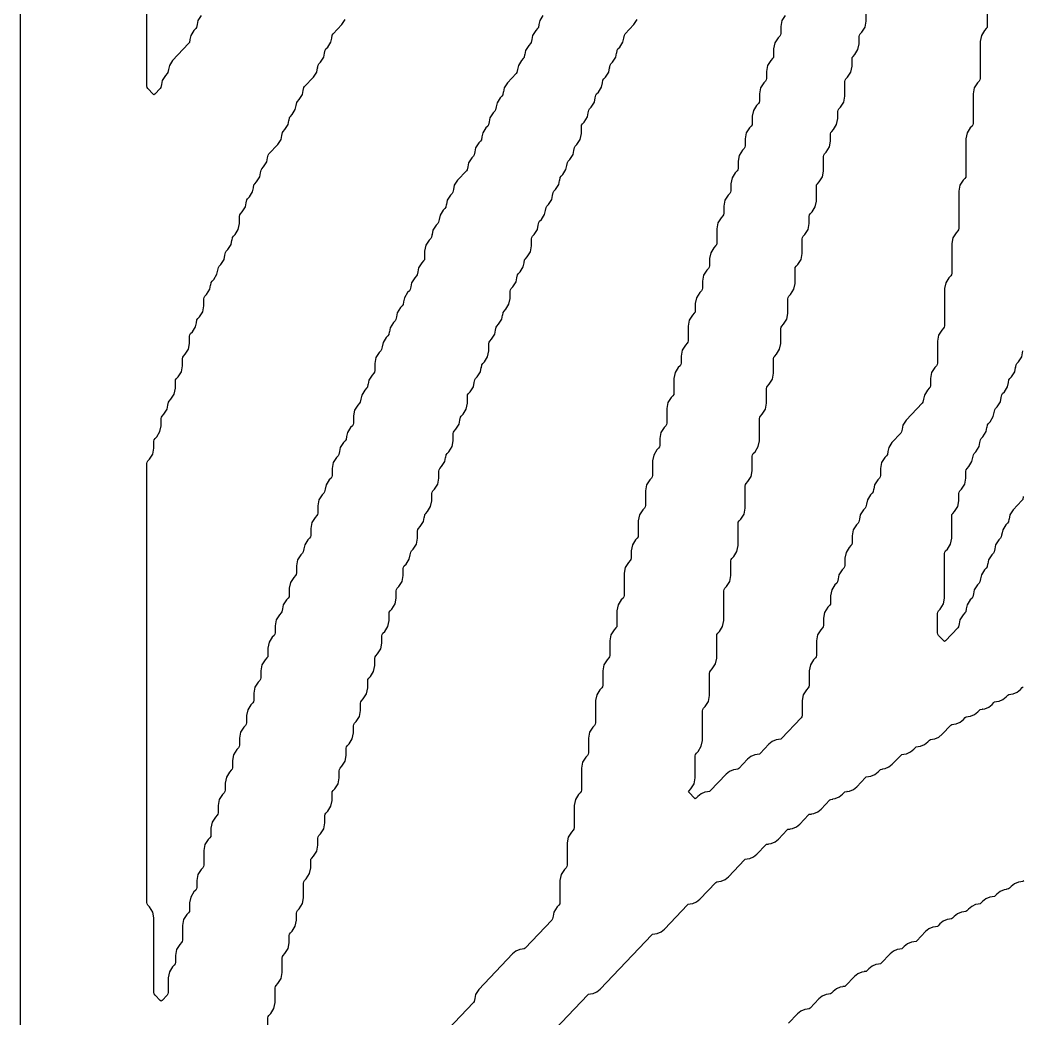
# Model space of a CAD drawing. Header units: millimetres. Extents: x 10 to 410, y 18 to 283.
# Drawn here: x 79 to 110.63, y 52.02 to 83.53 of the extents above; entities that cross this region are included whole.
import ezdxf

# ---------------------------------------------------------------- set-up
doc = ezdxf.new("R2010")
doc.units = ezdxf.units.MM
doc.layers.add('CUT', color=1, linetype='Continuous')

msp = doc.modelspace()

# ---------------------------------------------------------------- linework, layer by layer
at = {"layer": 'CUT'}
msp.add_lwpolyline([(121.134, 21), (129.134, 21), (129.134, 24), (142.2679, 24), (142.2679, 144), (129.134, 144), (129.134, 147), (121.134, 147), (121.134, 144), (100.134, 144), (100.134, 147), (92.134, 147), (92.134, 144), (79, 144), (79, 24), (92.134, 24), (92.134, 21), (100.134, 21), (100.134, 24), (121.134, 24)], close=True, dxfattribs=at)
for points in [[(84.7103, 83.6722), (84.6084, 83.5132), (84.5837, 83.3852), (84.5817, 83.3856), (84.5642, 83.2945), (84.5398, 83.2566), (84.4856, 83.1996), (84.3837, 83.0406), (84.3591, 82.9126), (84.357, 82.913), (84.3395, 82.822), (84.3152, 82.784), (83.8116, 82.2545), (83.7097, 82.0954), (83.6851, 81.9675), (83.683, 81.9679), (83.6655, 81.8768), (83.6412, 81.8389), (83.587, 81.7819), (83.485, 81.6229), (83.4604, 81.4949), (83.4583, 81.4953), (83.4408, 81.4042), (83.4165, 81.3663), (83.2527, 81.194), (83.2247, 81.1728), (83.1967, 81.194), (83.0328, 81.3663), (83.0085, 81.4042), (83, 81.4485), (83, 83.9523)], [(109.5106, 84.0365), (109.5106, 83.3388), (109.5021, 83.2945), (109.4778, 83.2566), (109.4236, 83.1996), (109.3217, 83.0406), (109.286, 82.8551), (109.286, 81.6848), (109.2775, 81.6405), (109.2531, 81.6026), (109.199, 81.5456), (109.097, 81.3866), (109.0613, 81.2011), (109.0613, 80.2671), (109.0528, 80.2228), (109.0285, 80.1849), (108.9743, 80.1279), (108.8723, 79.9689), (108.8366, 79.7834), (108.8366, 78.6131), (108.8281, 78.5688), (108.8038, 78.5309), (108.7496, 78.4739), (108.6477, 78.3149), (108.612, 78.1294), (108.612, 76.959), (108.6035, 76.9148), (108.5791, 76.8769), (108.525, 76.8199), (108.423, 76.6608), (108.3873, 76.4753), (108.3873, 75.5413), (108.3788, 75.4971), (108.3545, 75.4591), (108.3003, 75.4022), (108.1983, 75.2431), (108.1626, 75.0576), (108.1626, 73.8873), (108.1541, 73.8431), (108.1298, 73.8051), (108.0756, 73.7481), (107.9737, 73.5891), (107.938, 73.4036), (107.938, 72.7059), (107.9295, 72.6616), (107.9051, 72.6237), (107.851, 72.5667), (107.749, 72.4077), (107.7133, 72.2222), (107.7133, 71.997), (107.7048, 71.9528), (107.6805, 71.9148), (107.6263, 71.8578), (107.5243, 71.6988), (107.4997, 71.5708), (107.4976, 71.5712), (107.4801, 71.4802), (107.4558, 71.4423), (106.9523, 70.9127), (106.8503, 70.7537), (106.8257, 70.6257), (106.8236, 70.6261), (106.8061, 70.535), (106.7818, 70.4971), (106.503, 70.2038), (106.401, 70.0448), (106.3764, 69.9168), (106.3743, 69.9172), (106.3568, 69.8262), (106.3325, 69.7882), (106.2783, 69.7313), (106.1763, 69.5722), (106.1406, 69.3867), (106.1406, 69.1616), (106.1321, 69.1173), (106.1078, 69.0794), (106.0536, 69.0224), (105.9517, 68.8634), (105.927, 68.7354), (105.925, 68.7358), (105.9075, 68.6448), (105.8831, 68.6068), (105.829, 68.5498), (105.727, 68.3908), (105.7024, 68.2628), (105.7003, 68.2632), (105.6828, 68.1722), (105.6585, 68.1342), (105.6043, 68.0773), (105.5023, 67.9182), (105.4777, 67.7903), (105.4756, 67.7907), (105.4581, 67.6996), (105.4338, 67.6617), (105.3796, 67.6047), (105.2777, 67.4457), (105.242, 67.2602), (105.242, 67.035), (105.2335, 66.9907), (105.2091, 66.9528), (105.155, 66.8958), (105.053, 66.7368), (105.0173, 66.5513), (105.0173, 66.3261), (105.0088, 66.2819), (104.9845, 66.2439), (104.9303, 66.187), (104.8283, 66.0279), (104.8037, 65.9), (104.8016, 65.9004), (104.7841, 65.8093), (104.7598, 65.7714), (104.7056, 65.7144), (104.6037, 65.5554), (104.568, 65.3699), (104.568, 65.1447), (104.5595, 65.1004), (104.5351, 65.0625), (104.481, 65.0055), (104.379, 64.8465), (104.3433, 64.661), (104.3433, 64.4358), (104.3348, 64.3916), (104.3105, 64.3536), (104.2563, 64.2967), (104.1543, 64.1376), (104.1186, 63.9521), (104.1186, 63.4907), (104.1101, 63.4464), (104.0858, 63.4085), (104.0316, 63.3515), (103.9297, 63.1925), (103.894, 63.007), (103.894, 62.5455), (103.8855, 62.5013), (103.8611, 62.4634), (103.807, 62.4064), (103.705, 62.2473), (103.6693, 62.0618), (103.6693, 61.6004), (103.6608, 61.5561), (103.6365, 61.5182), (103.0186, 60.8684), (102.9935, 60.8482), (102.928, 60.8393), (102.9284, 60.8362), (102.8517, 60.8257), (102.7279, 60.7726), (102.6228, 60.6884), (102.3446, 60.3958), (102.3195, 60.3757), (102.254, 60.3668), (102.2544, 60.3636), (102.1777, 60.3532), (102.0539, 60.3001), (101.9488, 60.2158), (101.6706, 59.9232), (101.6455, 59.9031), (101.58, 59.8942), (101.5804, 59.891), (101.5037, 59.8806), (101.3799, 59.8275), (101.2748, 59.7433), (100.772, 59.2144), (100.7468, 59.1942), (100.6813, 59.1853), (100.6817, 59.1822), (100.605, 59.1717), (100.4813, 59.1186), (100.3762, 59.0344), (100.3273, 58.983), (100.2993, 58.9618), (100.2713, 58.983), (100.1009, 59.1623), (100.0817, 59.1899), (100.1009, 59.2175), (100.1617, 59.2814), (100.2636, 59.4404), (100.2993, 59.6259), (100.2993, 60.3237), (100.3078, 60.3679), (100.3322, 60.4058), (100.3863, 60.4628), (100.4883, 60.6219), (100.524, 60.8074), (100.524, 61.7414), (100.5325, 61.7856), (100.5568, 61.8236), (100.611, 61.8805), (100.713, 62.0396), (100.7487, 62.2251), (100.7487, 62.9228), (100.7572, 62.9671), (100.7815, 63.005), (100.8357, 63.062), (100.9376, 63.221), (100.9733, 63.4065), (100.9733, 64.1042), (100.9818, 64.1485), (101.0062, 64.1864), (101.0603, 64.2434), (101.1623, 64.4024), (101.198, 64.5879), (101.198, 65.522), (101.2065, 65.5662), (101.2308, 65.6042), (101.285, 65.6611), (101.387, 65.8202), (101.4226, 66.0057), (101.4226, 66.4671), (101.4312, 66.5114), (101.4555, 66.5493), (101.5097, 66.6063), (101.6116, 66.7653), (101.6473, 66.9508), (101.6473, 67.6485), (101.6558, 67.6928), (101.6802, 67.7307), (101.7343, 67.7877), (101.8363, 67.9467), (101.872, 68.1323), (101.872, 68.83), (101.8805, 68.8742), (101.9048, 68.9122), (101.959, 68.9692), (102.061, 69.1282), (102.0966, 69.3137), (102.0966, 69.7751), (102.1052, 69.8194), (102.1295, 69.8573), (102.1837, 69.9143), (102.2856, 70.0733), (102.3213, 70.2588), (102.3213, 70.9566), (102.3298, 71.0008), (102.3542, 71.0388), (102.4083, 71.0957), (102.5103, 71.2548), (102.546, 71.4403), (102.546, 71.9017), (102.5545, 71.946), (102.5788, 71.9839), (102.633, 72.0409), (102.735, 72.1999), (102.7706, 72.3854), (102.7706, 72.8469), (102.7792, 72.8911), (102.8035, 72.9291), (102.8577, 72.986), (102.9596, 73.1451), (102.9953, 73.3306), (102.9953, 73.792), (103.0038, 73.8363), (103.0282, 73.8742), (103.0823, 73.9312), (103.1843, 74.0902), (103.22, 74.2757), (103.22, 74.7372), (103.2285, 74.7814), (103.2528, 74.8193), (103.307, 74.8763), (103.409, 75.0354), (103.4446, 75.2209), (103.4446, 75.6823), (103.4532, 75.7266), (103.4775, 75.7645), (103.5317, 75.8215), (103.6336, 75.9805), (103.6693, 76.166), (103.6693, 76.6274), (103.6778, 76.6717), (103.7022, 76.7096), (103.7563, 76.7666), (103.8583, 76.9256), (103.894, 77.1112), (103.894, 77.3363), (103.9025, 77.3806), (103.9268, 77.4185), (103.981, 77.4755), (104.083, 77.6345), (104.1186, 77.82), (104.1186, 78.2815), (104.1272, 78.3257), (104.1515, 78.3637), (104.2057, 78.4206), (104.3076, 78.5797), (104.3433, 78.7652), (104.3433, 79.2266), (104.3518, 79.2709), (104.3762, 79.3088), (104.4303, 79.3658), (104.5323, 79.5248), (104.568, 79.7103), (104.568, 79.9355), (104.5765, 79.9797), (104.6008, 80.0177), (104.655, 80.0746), (104.757, 80.2337), (104.7926, 80.4192), (104.7926, 80.6443), (104.8012, 80.6886), (104.8255, 80.7265), (104.8797, 80.7835), (104.9816, 80.9425), (105.0173, 81.128), (105.0173, 81.5895), (105.0258, 81.6337), (105.0502, 81.6717), (105.1043, 81.7286), (105.2063, 81.8877), (105.242, 82.0732), (105.242, 82.2983), (105.2505, 82.3426), (105.2748, 82.3805), (105.329, 82.4375), (105.431, 82.5965), (105.4666, 82.782), (105.4666, 83.0072), (105.4752, 83.0515), (105.4995, 83.0894), (105.5537, 83.1464), (105.6556, 83.3054), (105.6913, 83.4909), (105.6913, 83.7161)], [(95.4943, 83.6722), (95.3923, 83.5132), (95.3677, 83.3852), (95.3657, 83.3856), (95.3481, 83.2945), (95.3238, 83.2566), (95.2696, 83.1996), (95.1677, 83.0406), (95.1431, 82.9126), (95.141, 82.913), (95.1235, 82.822), (95.0992, 82.784), (95.045, 82.727), (94.943, 82.568), (94.9184, 82.44), (94.9163, 82.4404), (94.8988, 82.3494), (94.8745, 82.3115), (94.8203, 82.2545), (94.7183, 82.0954), (94.6937, 81.9675), (94.6917, 81.9679), (94.6741, 81.8768), (94.6498, 81.8389), (94.371, 81.5456), (94.269, 81.3866), (94.2444, 81.2586), (94.2423, 81.259), (94.2248, 81.168), (94.2005, 81.13), (94.1463, 81.073), (94.0443, 80.914), (94.0197, 80.786), (94.0177, 80.7864), (94.0001, 80.6954), (93.9758, 80.6574), (93.9216, 80.6005), (93.8197, 80.4414), (93.7951, 80.3135), (93.793, 80.3139), (93.7755, 80.2228), (93.7512, 80.1849), (93.697, 80.1279), (93.595, 79.9689), (93.5704, 79.8409), (93.5683, 79.8413), (93.5508, 79.7502), (93.5265, 79.7123), (93.4723, 79.6553), (93.3703, 79.4963), (93.3457, 79.3683), (93.3437, 79.3687), (93.3261, 79.2777), (93.3018, 79.2397), (93.2476, 79.1827), (93.1457, 79.0237), (93.1211, 78.8957), (93.119, 78.8961), (93.1015, 78.8051), (93.0772, 78.7672), (92.7983, 78.4739), (92.6963, 78.3149), (92.6717, 78.1869), (92.6697, 78.1873), (92.6521, 78.0962), (92.6278, 78.0583), (92.5736, 78.0013), (92.4717, 77.8423), (92.4471, 77.7143), (92.445, 77.7147), (92.4275, 77.6237), (92.4032, 77.5857), (92.349, 77.5287), (92.247, 77.3697), (92.2224, 77.2417), (92.2203, 77.2421), (92.2028, 77.1511), (92.1785, 77.1131), (92.1243, 77.0562), (92.0223, 76.8971), (91.9977, 76.7692), (91.9957, 76.7696), (91.9781, 76.6785), (91.9538, 76.6406), (91.8996, 76.5836), (91.7977, 76.4246), (91.762, 76.2391), (91.762, 76.0139), (91.7535, 75.9696), (91.7292, 75.9317), (91.675, 75.8747), (91.573, 75.7157), (91.5484, 75.5877), (91.5463, 75.5881), (91.5288, 75.4971), (91.5045, 75.4591), (91.4503, 75.4022), (91.3483, 75.2431), (91.3237, 75.1152), (91.3217, 75.1156), (91.3041, 75.0245), (91.2798, 74.9866), (91.2256, 74.9296), (91.1237, 74.7706), (91.0991, 74.6426), (91.097, 74.643), (91.0795, 74.5519), (91.0552, 74.514), (91.001, 74.457), (90.899, 74.298), (90.8744, 74.17), (90.8723, 74.1704), (90.8548, 74.0794), (90.8305, 74.0414), (90.7763, 73.9844), (90.6743, 73.8254), (90.6497, 73.6974), (90.6477, 73.6978), (90.6301, 73.6068), (90.6058, 73.5688), (90.5516, 73.5119), (90.4497, 73.3528), (90.4251, 73.2249), (90.423, 73.2253), (90.4055, 73.1342), (90.3812, 73.0963), (90.327, 73.0393), (90.225, 72.8803), (90.1893, 72.6948), (90.1893, 72.4696), (90.1808, 72.4253), (90.1565, 72.3874), (90.1023, 72.3304), (90.0003, 72.1714), (89.9757, 72.0434), (89.9737, 72.0438), (89.9561, 71.9528), (89.9318, 71.9148), (89.8776, 71.8578), (89.7757, 71.6988), (89.7511, 71.5708), (89.749, 71.5712), (89.7315, 71.4802), (89.7072, 71.4423), (89.653, 71.3853), (89.551, 71.2262), (89.5153, 71.0407), (89.5153, 70.8156), (89.5068, 70.7713), (89.4825, 70.7334), (89.4283, 70.6764), (89.3263, 70.5174), (89.3017, 70.3894), (89.2997, 70.3898), (89.2821, 70.2988), (89.2578, 70.2608), (89.2036, 70.2038), (89.1017, 70.0448), (89.0771, 69.9168), (89.075, 69.9172), (89.0575, 69.8262), (89.0332, 69.7882), (88.979, 69.7313), (88.877, 69.5722), (88.8413, 69.3867), (88.8413, 69.1616), (88.8328, 69.1173), (88.8085, 69.0794), (88.7543, 69.0224), (88.6523, 68.8634), (88.6277, 68.7354), (88.6257, 68.7358), (88.6081, 68.6448), (88.5838, 68.6068), (88.5296, 68.5498), (88.4277, 68.3908), (88.392, 68.2053), (88.392, 67.9801), (88.3835, 67.9359), (88.3592, 67.898), (88.305, 67.841), (88.203, 67.6819), (88.1673, 67.4964), (88.1673, 67.2713), (88.1588, 67.227), (88.1345, 67.1891), (88.0803, 67.1321), (87.9783, 66.9731), (87.9537, 66.8451), (87.9517, 66.8455), (87.9341, 66.7545), (87.9098, 66.7165), (87.8556, 66.6595), (87.7537, 66.5005), (87.718, 66.315), (87.718, 66.0898), (87.7095, 66.0456), (87.6852, 66.0077), (87.631, 65.9507), (87.529, 65.7916), (87.4933, 65.6061), (87.4933, 65.381), (87.4848, 65.3367), (87.4605, 65.2988), (87.4063, 65.2418), (87.3043, 65.0828), (87.2797, 64.9548), (87.2777, 64.9552), (87.2601, 64.8642), (87.2358, 64.8262), (87.1816, 64.7692), (87.0797, 64.6102), (87.044, 64.4247), (87.044, 64.1996), (87.0355, 64.1553), (87.0112, 64.1174), (86.957, 64.0604), (86.855, 63.9014), (86.8193, 63.7158), (86.8193, 63.4907), (86.8108, 63.4464), (86.7865, 63.4085), (86.7323, 63.3515), (86.6303, 63.1925), (86.5947, 63.007), (86.5947, 62.7818), (86.5862, 62.7376), (86.5618, 62.6996), (86.5076, 62.6427), (86.4057, 62.4836), (86.37, 62.2981), (86.37, 62.073), (86.3615, 62.0287), (86.3372, 61.9908), (86.283, 61.9338), (86.181, 61.7748), (86.1453, 61.5893), (86.1453, 61.3641), (86.1368, 61.3199), (86.1125, 61.2819), (86.0583, 61.2249), (85.9563, 61.0659), (85.9207, 60.8804), (85.9207, 60.6553), (85.9122, 60.611), (85.8878, 60.5731), (85.8336, 60.5161), (85.7317, 60.3571), (85.696, 60.1715), (85.696, 59.9464), (85.6875, 59.9021), (85.6632, 59.8642), (85.609, 59.8072), (85.507, 59.6482), (85.4713, 59.4627), (85.4713, 59.2375), (85.4628, 59.1933), (85.4385, 59.1553), (85.3843, 59.0984), (85.2824, 58.9393), (85.2467, 58.7538), (85.2467, 58.5287), (85.2382, 58.4844), (85.2138, 58.4465), (85.1596, 58.3895), (85.0577, 58.2305), (85.022, 58.045), (85.022, 57.8198), (85.0135, 57.7756), (84.9892, 57.7376), (84.935, 57.6806), (84.833, 57.5216), (84.7973, 57.3361), (84.7973, 56.8747), (84.7888, 56.8304), (84.7645, 56.7925), (84.7103, 56.7355), (84.6084, 56.5765), (84.5727, 56.391), (84.5727, 56.1658), (84.5642, 56.1215), (84.5398, 56.0836), (84.4856, 56.0266), (84.3837, 55.8676), (84.348, 55.6821), (84.348, 55.4569), (84.3395, 55.4127), (84.3152, 55.3747), (84.261, 55.3178), (84.159, 55.1587), (84.1233, 54.9732), (84.1233, 54.5118), (84.1148, 54.4675), (84.0905, 54.4296), (84.0363, 54.3726), (83.9344, 54.2136), (83.8987, 54.0281), (83.8987, 53.8029), (83.8902, 53.7587), (83.8658, 53.7207), (83.8116, 53.6638), (83.7097, 53.5047), (83.674, 53.3192), (83.674, 52.8578), (83.6655, 52.8135), (83.6412, 52.7756), (83.4773, 52.6033), (83.4493, 52.5821), (83.4213, 52.6033), (83.2575, 52.7756), (83.2332, 52.8135), (83.2247, 52.8578), (83.2247, 55.2095), (83.189, 55.395), (83.087, 55.5541), (83.0328, 55.611), (83.0085, 55.649), (83, 55.6932), (83, 69.5388), (83.0085, 69.5831), (83.0328, 69.621), (83.087, 69.678), (83.189, 69.837), (83.2247, 70.0225), (83.2247, 70.2477), (83.2332, 70.292), (83.2575, 70.3299), (83.3117, 70.3869), (83.4136, 70.5459), (83.4493, 70.7314), (83.4493, 70.9566), (83.4578, 71.0008), (83.4822, 71.0388), (83.5364, 71.0957), (83.6383, 71.2548), (83.6629, 71.3827), (83.665, 71.3823), (83.6825, 71.4734), (83.7068, 71.5113), (83.761, 71.5683), (83.863, 71.7273), (83.8987, 71.9128), (83.8987, 72.138), (83.9072, 72.1823), (83.9315, 72.2202), (83.9857, 72.2772), (84.0876, 72.4362), (84.1233, 72.6217), (84.1233, 72.8469), (84.1318, 72.8911), (84.1562, 72.9291), (84.2103, 72.986), (84.3123, 73.1451), (84.348, 73.3306), (84.348, 73.5557), (84.3565, 73.6), (84.3808, 73.6379), (84.435, 73.6949), (84.537, 73.8539), (84.5616, 73.9819), (84.5637, 73.9815), (84.5812, 74.0725), (84.6055, 74.1105), (84.6597, 74.1675), (84.7616, 74.3265), (84.7973, 74.512), (84.7973, 74.7372), (84.8058, 74.7814), (84.8302, 74.8193), (84.8843, 74.8763), (84.9863, 75.0354), (85.0109, 75.1633), (85.013, 75.1629), (85.0305, 75.254), (85.0548, 75.2919), (85.109, 75.3489), (85.211, 75.5079), (85.2356, 75.6359), (85.2377, 75.6355), (85.2552, 75.7266), (85.2795, 75.7645), (85.3337, 75.8215), (85.4356, 75.9805), (85.4603, 76.1085), (85.4623, 76.1081), (85.4798, 76.1991), (85.5042, 76.2371), (85.5583, 76.2941), (85.6603, 76.4531), (85.6849, 76.581), (85.687, 76.5807), (85.7045, 76.6717), (85.7288, 76.7096), (85.783, 76.7666), (85.885, 76.9256), (85.9207, 77.1112), (85.9207, 77.3363), (85.9292, 77.3806), (85.9535, 77.4185), (86.0077, 77.4755), (86.1096, 77.6345), (86.1343, 77.7625), (86.1363, 77.7621), (86.1538, 77.8531), (86.1782, 77.8911), (86.2323, 77.9481), (86.3343, 78.1071), (86.3589, 78.2351), (86.361, 78.2347), (86.3785, 78.3257), (86.4028, 78.3637), (86.457, 78.4206), (86.559, 78.5797), (86.5836, 78.7076), (86.5857, 78.7072), (86.6032, 78.7983), (86.6275, 78.8362), (86.6817, 78.8932), (86.7836, 79.0522), (86.8083, 79.1802), (86.8103, 79.1798), (86.8278, 79.2709), (86.8522, 79.3088), (87.131, 79.6021), (87.233, 79.7611), (87.2576, 79.8891), (87.2597, 79.8887), (87.2772, 79.9797), (87.3015, 80.0177), (87.3557, 80.0746), (87.4576, 80.2337), (87.4823, 80.3616), (87.4843, 80.3612), (87.5018, 80.4523), (87.5262, 80.4902), (87.5803, 80.5472), (87.6823, 80.7062), (87.7069, 80.8342), (87.709, 80.8338), (87.7265, 80.9249), (87.7508, 80.9628), (87.805, 81.0198), (87.907, 81.1788), (87.9316, 81.3068), (87.9337, 81.3064), (87.9512, 81.3974), (87.9755, 81.4354), (88.2543, 81.7286), (88.3563, 81.8877), (88.3809, 82.0156), (88.383, 82.0153), (88.4005, 82.1063), (88.4248, 82.1442), (88.479, 82.2012), (88.581, 82.3602), (88.6056, 82.4882), (88.6077, 82.4878), (88.6252, 82.5789), (88.6495, 82.6168), (88.7037, 82.6738), (88.8056, 82.8328), (88.8303, 82.9608), (88.8323, 82.9604), (88.8498, 83.0515), (88.8742, 83.0894), (89.153, 83.3827), (89.255, 83.5417)], [(86.8193, 51.5922), (86.8193, 52.0536), (86.8278, 52.0979), (86.8522, 52.1358), (86.9063, 52.1928), (87.0083, 52.3518), (87.044, 52.5373), (87.044, 52.9988), (87.0525, 53.043), (87.0768, 53.0809), (87.131, 53.1379), (87.233, 53.297), (87.2687, 53.4825), (87.2687, 53.9439), (87.2772, 53.9882), (87.3015, 54.0261), (87.3557, 54.0831), (87.4576, 54.2421), (87.4933, 54.4276), (87.4933, 54.6528), (87.5018, 54.697), (87.5262, 54.735), (87.5803, 54.7919), (87.6823, 54.951), (87.718, 55.1365), (87.718, 55.3616), (87.7265, 55.4059), (87.7508, 55.4438), (87.805, 55.5008), (87.907, 55.6598), (87.9427, 55.8453), (87.9427, 56.3068), (87.9512, 56.351), (87.9755, 56.389), (88.0297, 56.4459), (88.1316, 56.605), (88.1673, 56.7905), (88.1673, 57.0156), (88.1758, 57.0599), (88.2002, 57.0978), (88.2543, 57.1548), (88.3563, 57.3138), (88.392, 57.4993), (88.392, 57.7245), (88.4005, 57.7688), (88.4248, 57.8067), (88.479, 57.8637), (88.581, 58.0227), (88.6167, 58.2082), (88.6167, 58.4334), (88.6252, 58.4776), (88.6495, 58.5155), (88.7037, 58.5725), (88.8056, 58.7316), (88.8413, 58.9171), (88.8413, 59.1422), (88.8498, 59.1865), (88.8742, 59.2244), (88.9283, 59.2814), (89.0303, 59.4404), (89.066, 59.6259), (89.066, 59.8511), (89.0745, 59.8953), (89.0988, 59.9333), (89.153, 59.9903), (89.255, 60.1493), (89.2907, 60.3348), (89.2907, 60.5599), (89.2992, 60.6042), (89.3235, 60.6421), (89.3777, 60.6991), (89.4796, 60.8581), (89.5153, 61.0436), (89.5153, 61.2688), (89.5238, 61.3131), (89.5482, 61.351), (89.6023, 61.408), (89.7043, 61.567), (89.74, 61.7525), (89.74, 61.9777), (89.7485, 62.0219), (89.7728, 62.0599), (89.827, 62.1168), (89.929, 62.2759), (89.9647, 62.4614), (89.9647, 62.6865), (89.9732, 62.7308), (89.9975, 62.7687), (90.0517, 62.8257), (90.1536, 62.9847), (90.1893, 63.1702), (90.1893, 63.3954), (90.1978, 63.4396), (90.2222, 63.4776), (90.2763, 63.5346), (90.3783, 63.6936), (90.414, 63.8791), (90.414, 64.1042), (90.4225, 64.1485), (90.4468, 64.1864), (90.501, 64.2434), (90.603, 64.4024), (90.6387, 64.5879), (90.6387, 64.8131), (90.6472, 64.8574), (90.6715, 64.8953), (90.7257, 64.9523), (90.8276, 65.1113), (90.8633, 65.2968), (90.8633, 65.522), (90.8718, 65.5662), (90.8962, 65.6042), (90.9503, 65.6611), (91.0523, 65.8202), (91.088, 66.0057), (91.088, 66.2308), (91.0965, 66.2751), (91.1208, 66.313), (91.175, 66.37), (91.277, 66.529), (91.3016, 66.657), (91.3037, 66.6566), (91.3212, 66.7477), (91.3455, 66.7856), (91.3997, 66.8426), (91.5016, 67.0016), (91.5373, 67.1871), (91.5373, 67.4123), (91.5458, 67.4565), (91.5702, 67.4945), (91.6243, 67.5514), (91.7263, 67.7105), (91.7509, 67.8384), (91.753, 67.838), (91.7705, 67.9291), (91.7948, 67.967), (91.849, 68.024), (91.951, 68.183), (91.9867, 68.3685), (91.9867, 68.5937), (91.9952, 68.6379), (92.0195, 68.6759), (92.0737, 68.7329), (92.1756, 68.8919), (92.2113, 69.0774), (92.2113, 69.3026), (92.2198, 69.3468), (92.2442, 69.3847), (92.2983, 69.4417), (92.4003, 69.6008), (92.4249, 69.7287), (92.427, 69.7283), (92.4445, 69.8194), (92.4688, 69.8573), (92.523, 69.9143), (92.625, 70.0733), (92.6607, 70.2588), (92.6607, 70.484), (92.6692, 70.5282), (92.6935, 70.5662), (92.7477, 70.6232), (92.8496, 70.7822), (92.8743, 70.9102), (92.8763, 70.9098), (92.8938, 71.0008), (92.9182, 71.0388), (92.9723, 71.0957), (93.0743, 71.2548), (93.11, 71.4403), (93.11, 71.6654), (93.1185, 71.7097), (93.1428, 71.7476), (93.197, 71.8046), (93.299, 71.9636), (93.3236, 72.0916), (93.3257, 72.0912), (93.3432, 72.1823), (93.3675, 72.2202), (93.4217, 72.2772), (93.5236, 72.4362), (93.5483, 72.5642), (93.5503, 72.5638), (93.5678, 72.6548), (93.5922, 72.6928), (93.6463, 72.7497), (93.7483, 72.9088), (93.784, 73.0943), (93.784, 73.3194), (93.7925, 73.3637), (93.8168, 73.4016), (93.871, 73.4586), (93.973, 73.6176), (93.9976, 73.7456), (93.9997, 73.7452), (94.0172, 73.8363), (94.0415, 73.8742), (94.0957, 73.9312), (94.1976, 74.0902), (94.2223, 74.2182), (94.2243, 74.2178), (94.2418, 74.3088), (94.2662, 74.3468), (94.3203, 74.4038), (94.4223, 74.5628), (94.458, 74.7483), (94.458, 74.9734), (94.4665, 75.0177), (94.4908, 75.0556), (94.545, 75.1126), (94.647, 75.2716), (94.6716, 75.3996), (94.6737, 75.3992), (94.6912, 75.4903), (94.7155, 75.5282), (94.7697, 75.5852), (94.8716, 75.7442), (94.8963, 75.8722), (94.8983, 75.8718), (94.9158, 75.9628), (94.9402, 76.0008), (94.9943, 76.0578), (95.0963, 76.2168), (95.132, 76.4023), (95.132, 76.6274), (95.1405, 76.6717), (95.1648, 76.7096), (95.219, 76.7666), (95.321, 76.9256), (95.3456, 77.0536), (95.3477, 77.0532), (95.3652, 77.1443), (95.3895, 77.1822), (95.4437, 77.2392), (95.5456, 77.3982), (95.5703, 77.5262), (95.5723, 77.5258), (95.5898, 77.6169), (95.6142, 77.6548), (95.6683, 77.7118), (95.7703, 77.8708), (95.7949, 77.9988), (95.797, 77.9984), (95.8145, 78.0894), (95.8388, 78.1274), (95.893, 78.1843), (95.995, 78.3434), (96.0196, 78.4713), (96.0217, 78.4709), (96.0392, 78.562), (96.0635, 78.5999), (96.1177, 78.6569), (96.2196, 78.8159), (96.2443, 78.9439), (96.2463, 78.9435), (96.2638, 79.0346), (96.2882, 79.0725), (96.3423, 79.1295), (96.4443, 79.2885), (96.4689, 79.4165), (96.471, 79.4161), (96.4885, 79.5071), (96.5128, 79.5451), (96.567, 79.6021), (96.669, 79.7611), (96.7047, 79.9466), (96.7047, 80.1718), (96.7132, 80.216), (96.7375, 80.2539), (96.7917, 80.3109), (96.8936, 80.47), (96.9183, 80.5979), (96.9203, 80.5975), (96.9378, 80.6886), (96.9622, 80.7265), (97.0163, 80.7835), (97.1183, 80.9425), (97.1429, 81.0705), (97.145, 81.0701), (97.1625, 81.1612), (97.1868, 81.1991), (97.241, 81.2561), (97.343, 81.4151), (97.3676, 81.5431), (97.3697, 81.5427), (97.3872, 81.6337), (97.4115, 81.6717), (97.4657, 81.7286), (97.5676, 81.8877), (97.5923, 82.0156), (97.5943, 82.0153), (97.6118, 82.1063), (97.6362, 82.1442), (97.6903, 82.2012), (97.7923, 82.3602), (97.8169, 82.4882), (97.819, 82.4878), (97.8365, 82.5789), (97.8608, 82.6168), (97.915, 82.6738), (98.017, 82.8328), (98.0416, 82.9608), (98.0437, 82.9604), (98.0612, 83.0515), (98.0855, 83.0894), (98.3643, 83.3827), (98.4663, 83.5417)], [(103.133, 83.6722), (103.031, 83.5132), (102.9953, 83.3277), (102.9953, 83.1025), (102.9868, 83.0583), (102.9625, 83.0203), (102.9083, 82.9633), (102.8063, 82.8043), (102.7706, 82.6188), (102.7706, 82.3936), (102.7621, 82.3494), (102.7378, 82.3115), (102.6836, 82.2545), (102.5817, 82.0954), (102.546, 81.9099), (102.546, 81.6848), (102.5375, 81.6405), (102.5131, 81.6026), (102.459, 81.5456), (102.357, 81.3866), (102.3213, 81.2011), (102.3213, 80.9759), (102.3128, 80.9317), (102.2885, 80.8937), (102.2343, 80.8368), (102.1323, 80.6777), (102.0966, 80.4922), (102.0966, 80.2671), (102.0881, 80.2228), (102.0638, 80.1849), (102.0096, 80.1279), (101.9077, 79.9689), (101.872, 79.7834), (101.872, 79.5582), (101.8635, 79.5139), (101.8391, 79.476), (101.785, 79.419), (101.683, 79.26), (101.6473, 79.0745), (101.6473, 78.8493), (101.6388, 78.8051), (101.6145, 78.7672), (101.5603, 78.7102), (101.4583, 78.5511), (101.4226, 78.3656), (101.4226, 78.1405), (101.4141, 78.0962), (101.3898, 78.0583), (101.3356, 78.0013), (101.2337, 77.8423), (101.198, 77.6568), (101.198, 77.4316), (101.1895, 77.3874), (101.1651, 77.3494), (101.111, 77.2924), (101.009, 77.1334), (100.9733, 76.9479), (100.9733, 76.4865), (100.9648, 76.4422), (100.9405, 76.4043), (100.8863, 76.3473), (100.7843, 76.1883), (100.7487, 76.0028), (100.7487, 75.7776), (100.7401, 75.7334), (100.7158, 75.6954), (100.6616, 75.6384), (100.5597, 75.4794), (100.524, 75.2939), (100.524, 75.0688), (100.5155, 75.0245), (100.4911, 74.9866), (100.437, 74.9296), (100.335, 74.7706), (100.2993, 74.585), (100.2993, 74.3599), (100.2908, 74.3156), (100.2665, 74.2777), (100.2123, 74.2207), (100.1103, 74.0617), (100.0747, 73.8762), (100.0747, 73.4147), (100.0661, 73.3705), (100.0418, 73.3326), (99.9876, 73.2756), (99.8857, 73.1165), (99.85, 72.931), (99.85, 72.7059), (99.8415, 72.6616), (99.8171, 72.6237), (99.763, 72.5667), (99.661, 72.4077), (99.6253, 72.2222), (99.6253, 71.7607), (99.6168, 71.7165), (99.5925, 71.6785), (99.5383, 71.6216), (99.4363, 71.4625), (99.4007, 71.277), (99.4007, 70.8156), (99.3921, 70.7713), (99.3678, 70.7334), (99.3136, 70.6764), (99.2117, 70.5174), (99.176, 70.3319), (99.176, 70.1067), (99.1675, 70.0625), (99.1431, 70.0245), (99.089, 69.9676), (98.987, 69.8085), (98.9513, 69.623), (98.9513, 69.1616), (98.9428, 69.1173), (98.9185, 69.0794), (98.8643, 69.0224), (98.7623, 68.8634), (98.7267, 68.6779), (98.7267, 68.2164), (98.7181, 68.1722), (98.6938, 68.1342), (98.6396, 68.0773), (98.5377, 67.9182), (98.502, 67.7327), (98.502, 67.2713), (98.4935, 67.227), (98.4691, 67.1891), (98.415, 67.1321), (98.313, 66.9731), (98.2773, 66.7876), (98.2773, 66.5624), (98.2688, 66.5182), (98.2445, 66.4802), (98.1903, 66.4232), (98.0883, 66.2642), (98.0527, 66.0787), (98.0527, 65.381), (98.0441, 65.3367), (98.0198, 65.2988), (97.9656, 65.2418), (97.8637, 65.0828), (97.828, 64.8973), (97.828, 64.4358), (97.8195, 64.3916), (97.7951, 64.3536), (97.741, 64.2967), (97.639, 64.1376), (97.6033, 63.9521), (97.6033, 63.4907), (97.5948, 63.4464), (97.5705, 63.4085), (97.5163, 63.3515), (97.4143, 63.1925), (97.3787, 63.007), (97.3787, 62.5455), (97.3701, 62.5013), (97.3458, 62.4634), (97.2916, 62.4064), (97.1897, 62.2473), (97.154, 62.0618), (97.154, 61.3641), (97.1455, 61.3199), (97.1211, 61.2819), (97.067, 61.2249), (96.965, 61.0659), (96.9293, 60.8804), (96.9293, 60.419), (96.9208, 60.3747), (96.8965, 60.3368), (96.8423, 60.2798), (96.7403, 60.1208), (96.7047, 59.9353), (96.7047, 59.2375), (96.6961, 59.1933), (96.6718, 59.1553), (96.6176, 59.0984), (96.5157, 58.9393), (96.48, 58.7538), (96.48, 58.0561), (96.4715, 58.0118), (96.4471, 57.9739), (96.393, 57.9169), (96.291, 57.7579), (96.2553, 57.5724), (96.2553, 56.8747), (96.2468, 56.8304), (96.2225, 56.7925), (96.1683, 56.7355), (96.0663, 56.5765), (96.0307, 56.391), (96.0307, 55.6932), (96.0221, 55.649), (95.9978, 55.611), (95.9436, 55.5541), (95.8417, 55.395), (95.8171, 55.2671), (95.815, 55.2674), (95.7975, 55.1764), (95.7732, 55.1385), (94.9306, 54.2524), (94.9055, 54.2322), (94.84, 54.2233), (94.8404, 54.2201), (94.7637, 54.2097), (94.6399, 54.1566), (94.5348, 54.0724), (93.4723, 52.9549), (93.3703, 52.7959), (93.3457, 52.6679), (93.3437, 52.6683), (93.3261, 52.5772), (93.3018, 52.5393), (91.675, 50.8283)], [(110.643, 68.4995), (110.6255, 68.4085), (110.6011, 68.3705), (110.3223, 68.0773), (110.2203, 67.9182), (110.1957, 67.7903), (110.1936, 67.7907), (110.1761, 67.6996), (110.1518, 67.6617), (110.0976, 67.6047), (109.9957, 67.4457), (109.971, 67.3177), (109.969, 67.3181), (109.9515, 67.227), (109.9271, 67.1891), (109.873, 67.1321), (109.771, 66.9731), (109.7464, 66.8451), (109.7443, 66.8455), (109.7268, 66.7545), (109.7025, 66.7165), (109.6483, 66.6595), (109.5463, 66.5005), (109.5217, 66.3725), (109.5196, 66.3729), (109.5021, 66.2819), (109.4778, 66.2439), (109.4236, 66.187), (109.3217, 66.0279), (109.297, 65.9), (109.295, 65.9004), (109.2775, 65.8093), (109.2531, 65.7714), (109.199, 65.7144), (109.097, 65.5554), (109.0724, 65.4274), (109.0703, 65.4278), (109.0528, 65.3367), (109.0285, 65.2988), (108.9743, 65.2418), (108.8723, 65.0828), (108.8477, 64.9548), (108.8456, 64.9552), (108.8281, 64.8642), (108.8038, 64.8262), (108.7496, 64.7692), (108.6477, 64.6102), (108.623, 64.4822), (108.621, 64.4826), (108.6035, 64.3916), (108.5791, 64.3536), (108.1906, 63.945), (108.1626, 63.9238), (108.1347, 63.945), (107.9708, 64.1174), (107.9465, 64.1553), (107.938, 64.1996), (107.938, 64.8131), (107.9465, 64.8574), (107.9708, 64.8953), (108.025, 64.9523), (108.127, 65.1113), (108.1626, 65.2968), (108.1626, 66.7034), (108.1712, 66.7477), (108.1955, 66.7856), (108.2497, 66.8426), (108.3516, 67.0016), (108.3873, 67.1871), (108.3873, 67.8848), (108.3958, 67.9291), (108.4201, 67.967), (108.4743, 68.024), (108.5763, 68.183), (108.612, 68.3685), (108.612, 68.5937), (108.6205, 68.6379), (108.6448, 68.6759), (108.699, 68.7329), (108.801, 68.8919), (108.8366, 69.0774), (108.8366, 69.3026), (108.8452, 69.3468), (108.8695, 69.3847), (108.9237, 69.4417), (109.0256, 69.6008), (109.0502, 69.7287), (109.0523, 69.7283), (109.0698, 69.8194), (109.0941, 69.8573), (109.1483, 69.9143), (109.2503, 70.0733), (109.2749, 70.2013), (109.277, 70.2009), (109.2945, 70.292), (109.3188, 70.3299), (109.373, 70.3869), (109.475, 70.5459), (109.4996, 70.6739), (109.5016, 70.6735), (109.5192, 70.7645), (109.5435, 70.8025), (109.5977, 70.8595), (109.6996, 71.0185), (109.7242, 71.1465), (109.7263, 71.1461), (109.7438, 71.2371), (109.7681, 71.275), (109.8223, 71.332), (109.9243, 71.4911), (109.9489, 71.619), (109.951, 71.6186), (109.9685, 71.7097), (109.9928, 71.7476), (110.047, 71.8046), (110.149, 71.9636), (110.1736, 72.0916), (110.1756, 72.0912), (110.1932, 72.1823), (110.2175, 72.2202), (110.2717, 72.2772), (110.3736, 72.4362), (110.3982, 72.5642), (110.4003, 72.5638), (110.4178, 72.6548), (110.4421, 72.6928), (110.4963, 72.7497), (110.5983, 72.9088), (110.634, 73.0943)], [(93.3675, 49.0641), (96.906, 52.7856), (96.9312, 52.8058), (96.9967, 52.8147), (96.9962, 52.8178), (97.0729, 52.8283), (97.1967, 52.8814), (97.3018, 52.9656), (98.928, 54.6759), (98.9532, 54.6961), (99.0187, 54.705), (99.0182, 54.7081), (99.0949, 54.7186), (99.2187, 54.7717), (99.3238, 54.8559), (100.0513, 55.6211), (100.0765, 55.6412), (100.142, 55.6501), (100.1416, 55.6533), (100.2183, 55.6637), (100.342, 55.7168), (100.4471, 55.801), (100.95, 56.3299), (100.9752, 56.3501), (101.0407, 56.359), (101.0402, 56.3621), (101.1169, 56.3726), (101.2407, 56.4257), (101.3458, 56.5099), (101.8487, 57.0388), (101.8738, 57.0589), (101.9393, 57.0678), (101.9389, 57.071), (102.0156, 57.0814), (102.1394, 57.1345), (102.2445, 57.2188), (102.5227, 57.5114), (102.5478, 57.5315), (102.6133, 57.5404), (102.6129, 57.5436), (102.6896, 57.554), (102.8134, 57.6071), (102.9185, 57.6913), (103.1967, 57.9839), (103.2218, 58.0041), (103.2873, 58.013), (103.2869, 58.0162), (103.3636, 58.0266), (103.4874, 58.0797), (103.5925, 58.1639), (103.8707, 58.4565), (103.8958, 58.4767), (103.9613, 58.4856), (103.9609, 58.4887), (104.0376, 58.4992), (104.1614, 58.5523), (104.2665, 58.6365), (104.5447, 58.9291), (104.5698, 58.9492), (104.6353, 58.9581), (104.6349, 58.9613), (104.7116, 58.9717), (104.8354, 59.0248), (104.9405, 59.1091), (104.994, 59.1654), (105.0192, 59.1855), (105.0847, 59.1944), (105.0842, 59.1976), (105.1609, 59.208), (105.2847, 59.2611), (105.3898, 59.3453), (105.668, 59.6379), (105.6932, 59.6581), (105.7587, 59.667), (105.7582, 59.6702), (105.8349, 59.6806), (105.9587, 59.7337), (106.0638, 59.8179), (106.1173, 59.8742), (106.1425, 59.8944), (106.208, 59.9033), (106.2076, 59.9065), (106.2842, 59.9169), (106.408, 59.97), (106.5131, 60.0542), (106.7913, 60.3468), (106.8165, 60.367), (106.882, 60.3759), (106.8816, 60.379), (106.9582, 60.3894), (107.082, 60.4426), (107.1871, 60.5268), (107.2407, 60.5831), (107.2658, 60.6033), (107.3313, 60.6122), (107.3309, 60.6153), (107.4076, 60.6257), (107.5314, 60.6788), (107.6365, 60.7631), (107.69, 60.8194), (107.7152, 60.8395), (107.7807, 60.8484), (107.7802, 60.8516), (107.8569, 60.862), (107.9807, 60.9151), (108.0858, 60.9994), (108.364, 61.2919), (108.3892, 61.3121), (108.4547, 61.321), (108.4542, 61.3242), (108.5309, 61.3346), (108.6547, 61.3877), (108.7598, 61.4719), (108.8133, 61.5282), (108.8385, 61.5484), (108.904, 61.5573), (108.9036, 61.5605), (108.9802, 61.5709), (109.104, 61.624), (109.2091, 61.7082), (109.2627, 61.7645), (109.2878, 61.7847), (109.3533, 61.7936), (109.3529, 61.7967), (109.4296, 61.8072), (109.5534, 61.8603), (109.6585, 61.9445), (109.712, 62.0008), (109.7372, 62.021), (109.8027, 62.0299), (109.8022, 62.033), (109.8789, 62.0435), (110.0027, 62.0966), (110.1078, 62.1808), (110.1613, 62.2371), (110.1865, 62.2573), (110.252, 62.2662), (110.2516, 62.2693), (110.3282, 62.2797), (110.452, 62.3329), (110.5571, 62.4171), (110.6107, 62.4734), (110.6358, 62.4935)], [(110.6573, 56.3789), (110.6321, 56.3588), (110.5666, 56.3499), (110.5671, 56.3467), (110.4904, 56.3363), (110.3666, 56.2832), (110.2615, 56.199), (110.208, 56.1427), (110.1828, 56.1225), (110.1173, 56.1136), (110.1177, 56.1104), (110.041, 56.1), (109.9173, 56.0469), (109.8122, 55.9627), (109.7586, 55.9064), (109.7334, 55.8862), (109.668, 55.8773), (109.6684, 55.8741), (109.5917, 55.8637), (109.4679, 55.8106), (109.3628, 55.7264), (109.3093, 55.6701), (109.2841, 55.6499), (109.2186, 55.641), (109.2191, 55.6379), (109.1424, 55.6274), (109.0186, 55.5743), (108.9135, 55.4901), (108.86, 55.4338), (108.8348, 55.4136), (108.7693, 55.4047), (108.7697, 55.4016), (108.693, 55.3911), (108.5693, 55.338), (108.4642, 55.2538), (108.4106, 55.1975), (108.3854, 55.1773), (108.32, 55.1684), (108.3204, 55.1653), (108.2437, 55.1549), (108.1199, 55.1017), (108.0148, 55.0175), (107.9613, 54.9612), (107.9361, 54.9411), (107.8706, 54.9322), (107.8711, 54.929), (107.7944, 54.9186), (107.6706, 54.8655), (107.5655, 54.7812), (107.2873, 54.4886), (107.2621, 54.4685), (107.1966, 54.4596), (107.1971, 54.4564), (107.1204, 54.446), (106.9966, 54.3929), (106.8915, 54.3087), (106.838, 54.2524), (106.8128, 54.2322), (106.7473, 54.2233), (106.7477, 54.2201), (106.671, 54.2097), (106.5473, 54.1566), (106.4422, 54.0724), (106.164, 53.7798), (106.1388, 53.7596), (106.0733, 53.7507), (106.0737, 53.7476), (105.997, 53.7371), (105.8733, 53.684), (105.7682, 53.5998), (105.7146, 53.5435), (105.6894, 53.5233), (105.624, 53.5144), (105.6244, 53.5113), (105.5477, 53.5008), (105.4239, 53.4477), (105.3188, 53.3635), (105.0406, 53.0709), (105.0154, 53.0508), (104.95, 53.0419), (104.9504, 53.0387), (104.8737, 53.0283), (104.7499, 52.9752), (104.6448, 52.8909), (104.5913, 52.8346), (104.5661, 52.8145), (104.5006, 52.8056), (104.5011, 52.8024), (104.4244, 52.792), (104.3006, 52.7389), (104.1955, 52.6547), (103.9173, 52.3621), (103.8921, 52.3419), (103.8266, 52.333), (103.8271, 52.3298), (103.7504, 52.3194), (103.6266, 52.2663), (103.5215, 52.1821), (103.2433, 51.8895)]]:
    msp.add_lwpolyline(points, dxfattribs=at)

doc.saveas('drawing.dxf')
